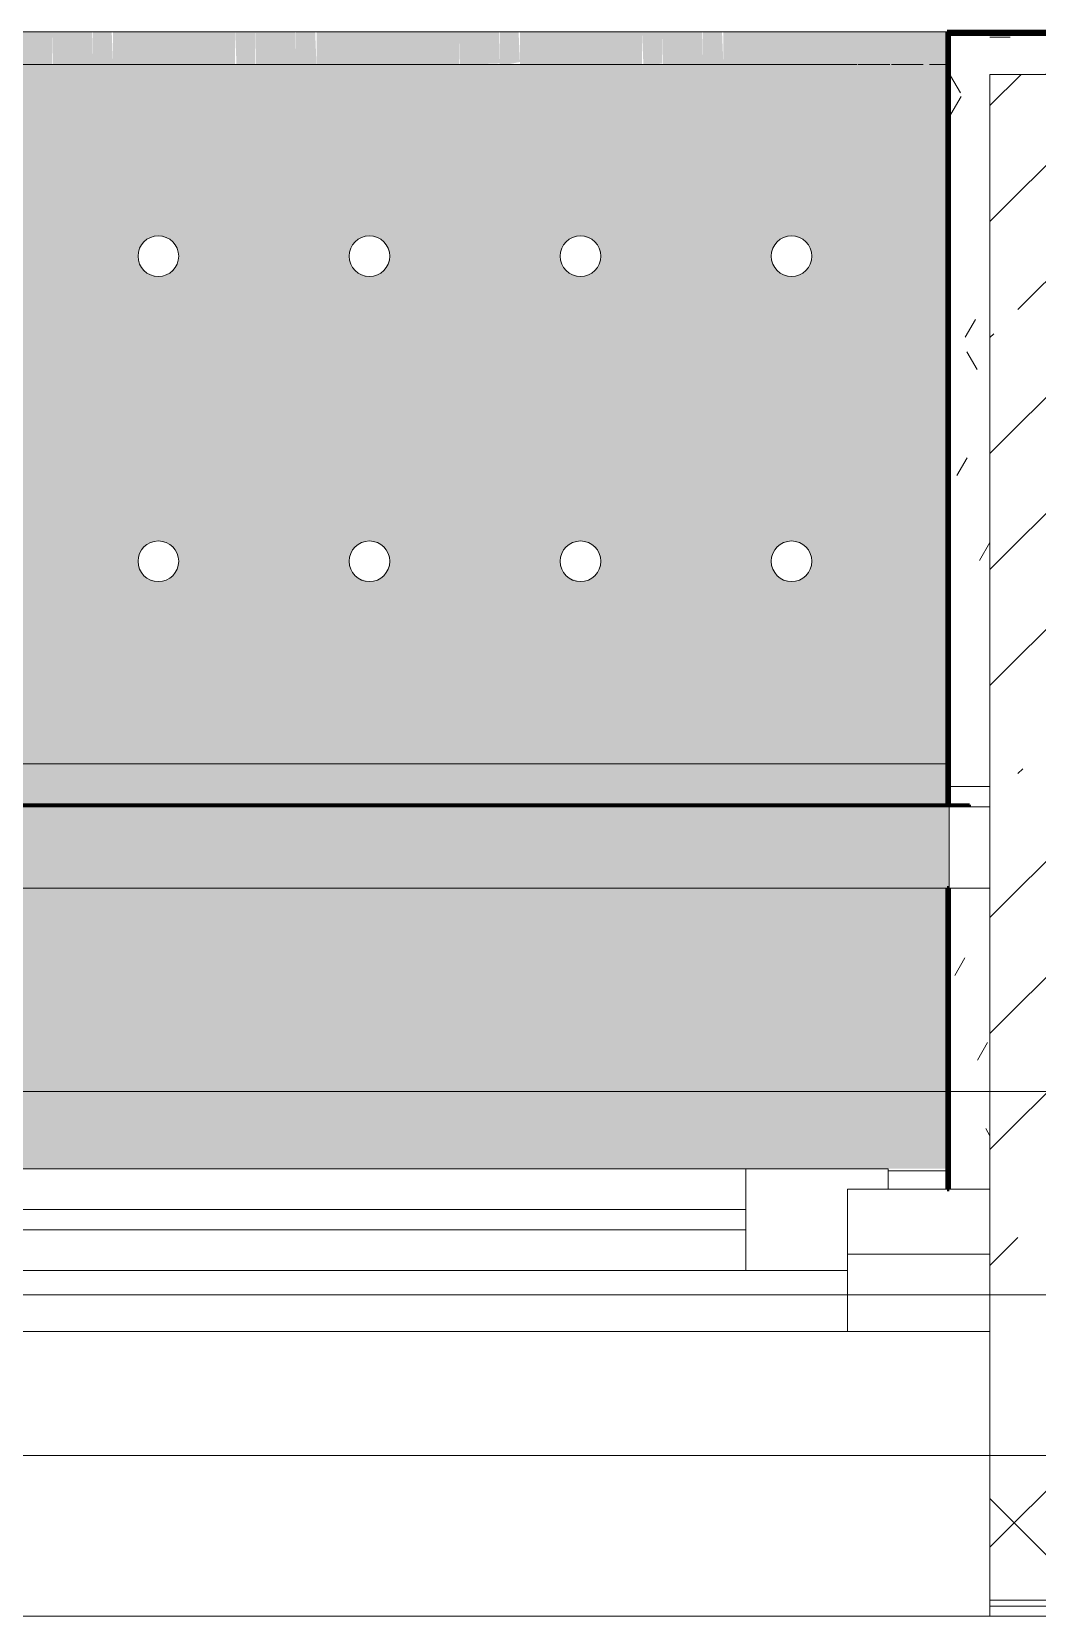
# Model space of a CAD drawing. Header units: millimetres. Extents: x -4060 to 187734, y -8553 to 29000.
# Drawn here: x 32539 to 33033, y -258 to 521 of the extents above; entities that cross this region are included whole.
import ezdxf

# ---------------------------------------------------------------- set-up
doc = ezdxf.new("R2010")
doc.units = ezdxf.units.MM
doc.linetypes.add('Осевая', pattern=[3175, 635, -476.25, 1587.5, -476.25])
for name, color, linetype, lineweight in [('A-GLAZ', 7, 'Continuous', 9), ('A-GLAZ-1', 7, 'Continuous', 13), ('A-WALL', 7, 'Continuous', 9), ('I-WALL', 7, 'Continuous', 9), ('S-COLS', 7, 'Continuous', 9), ('Оси-2', 7, 'Осевая', 9)]:
    doc.layers.add(name, color=color, linetype=linetype, lineweight=lineweight)
for name, color, linetype, lineweight, true_color in [('A-WALL-1', 7, 'Continuous', 9, 0xc0c0c0), ('I-WALL-17', 7, 'Continuous', 80, 0xffd2ff), ('I-WALL-4', 7, 'Continuous', 9, 0xc0c0c0), ('I-WALL-5', 7, 'Continuous', 9, 0xcbc7bf), ('I-WALL-7', 7, 'Continuous', 80, 0xff80c0), ('I-WALL-8', 7, 'Continuous', 53, 0xff80c0), ('I-WALL-9', 7, 'Continuous', 53, 0xeaa7bf), ('S-WALL-ANLY', 7, 'Continuous', 13, 0x008040), ('S-WALL-ANLY-1', 7, 'Continuous', 5, 0x008040), ('Знаки-2', 9, 'Continuous', 9, 0x808080), ('Знаки-3', 7, 'Continuous', 9, 0xd1cabb), ('Знаки-5', 7, 'Continuous', 9, 0xc1bbaf), ('Знаки-6', 7, 'Continuous', 9, 0xaba79f), ('Знаки-7', 7, 'Continuous', 9, 0xd5cdbe), ('Знаки-8', 7, 'Continuous', 9, 0xccc5b7), ('Знаки-9', 7, 'Continuous', 9, 0xd4ccbd)]:
    doc.layers.add(name, color=color, linetype=linetype, lineweight=lineweight, true_color=true_color)
doc.layers.add('Знаки-4', color=7, linetype='Continuous', lineweight=9, transparency=0.5)
pattern_1 = [(0, (0, 0), (121.92, 30.48), [10.058, -81.382, 10.058, -81.382, -487.68]), (0, (0, 0), (121.92, 30.48), [-182.88, 10.058, -172.822, 10.058, -81.382, -213.36]), (0, (0, 0), (121.92, 30.48), [-457.2, 10.058, -50.902, 10.058, -142.342]), (120, (45.72, 15.24), (-87.356454, 90.345817), [10.058, -81.382, 10.058, -81.382, -487.68]), (120, (45.72, 15.24), (-87.356454, 90.345817), [-182.88, 10.058, -172.822, 10.058, -81.382, -213.36]), (120, (45.72, 15.24), (-87.356454, 90.345817), [-457.2, 10.058, -50.902, 10.058, -142.342]), (240, (60.96, 76.2), (-34.563546, -120.825817), [10.058, -81.382, 10.058, -81.382, -487.68]), (240, (60.96, 76.2), (-34.563546, -120.825817), [-182.88, 10.058, -172.822, 10.058, -81.382, -213.36]), (240, (60.96, 76.2), (-34.563546, -120.825817), [-457.2, 10.058, -50.902, 10.058, -142.342])]

# ---------------------------------------------------------------- blocks, each defined once
blk = doc.blocks.new('BSC_Колонна _Прямоугольная - 600х600-V18-План отделки стен 1 этажа в осях 1-12')
at = {"layer": 'S-COLS'}
h = blk.add_hatch(dxfattribs=at)
h.set_pattern_fill('FP_32', color=256, style=0, pattern_type=2)
h.set_pattern_definition([(45, (-33310, -200), (-57.02463, 57.02463), []), (45, (-33252.975, -200), (-57.02463, 57.02463), [100.806, -20.161, 3.353, -16.808])])
h.paths.add_polyline_path([(284.48, -300), (300, -300), (300, 300), (-300, 300), (-300, -300)])
for p, q in [((300, 300), (-300, 300)), ((-300, 300), (-300, -300)), ((300, -300), (300, 300)), ((-300, -300), (300, -300))]:
    blk.add_line(p, q, dxfattribs=at)
blk = doc.blocks.new('120_Окно_СКБ_2Ст - 120_Окно_СКБ_2Ст 2800х2500_створка_-22445922-План отделки стен 1 этажа в осях 1-12')
at = {"layer": 'A-GLAZ'}
for p, q in [((1400, -57), (-1400, -57)), ((-1280, -107), (450, -107)), ((450, -117), (-1280, -117)), ((-1380, -127), (-1350, -127))]:
    blk.add_line(p, q, dxfattribs=at)
at = {"layer": 'A-GLAZ-1'}
for p, q in [((-1400, -127), (-1400, -57)), ((-1400, -57), (-1330, -57)), ((-1330, -57), (-1330, -127)), ((500, -87), (-1330, -87)), ((-1330, -87), (-1330, -127)), ((-1280, -137), (-1280, -87)), ((-1330, -127), (-1400, -127)), ((-1330, -127), (-1350, -127)), ((-1350, -127), (-1350, -137)), ((-1350, -137), (520, -137)), ((520, -137), (-1350, -137))]:
    blk.add_line(p, q, dxfattribs=at)
blk = doc.blocks.new('Зашивка радиатора_ с перфорацией М4 - Зашивка радиатора_ с перфорацией М4-30943701-План отделки стен 1 этажа в осях 1-12')
at = {"layer": 'Знаки-4'}
for points in [[(2300, 380), (2300, 379), (-430, 379), (-430, 180), (2330, 180), (2330, 380)], [(-309, -163.94), (-308.66, -179.94), (-289, -179.94), (-289.34, -163.94), (-308.66, -163.94)], [(-196.41, -163.94), (-209, -164.4), (-208.66, -179.94), (-189, -179.94), (-189.34, -163.94), (-194, -163.94)], [(-101.59, -163.94), (-109, -163.94), (-108.66, -179.94), (-89, -179.94), (-89.34, -163.94), (-100.4, -163.94)], [(-1.59, -163.94), (-9, -163.94), (-8.66, -179.94), (11, -179.94), (10.66, -163.94), (1, -163.94)]]:
    blk.add_hatch(color=256, dxfattribs=at).paths.add_polyline_path(points)
h = blk.add_hatch(color=256, dxfattribs=at)
h.paths.add_polyline_path([(62.49, 180), (-430, 180), (-430, -163.94), (2330, -163.94), (2330, 180), (154.35, 180)])
h.paths.add_polyline_path([(892.49, 90.35), (897.49, 89.02), (901.15, 85.35), (902.49, 80.35), (901.15, 75.35), (897.49, 71.69), (892.49, 70.35), (887.49, 71.69), (883.83, 75.35), (882.49, 80.35), (883.83, 85.35), (887.49, 89.02), (889.9, 90.01)])
h.paths.add_polyline_path([(2033.74, 90.35), (2038.74, 89.02), (2042.4, 85.35), (2043.74, 80.35), (2042.4, 75.35), (2038.74, 71.69), (2033.74, 70.35), (2028.74, 71.69), (2025.08, 75.35), (2023.74, 80.35), (2025.08, 85.35), (2028.74, 89.02), (2031.15, 90.01)])
h.paths.add_polyline_path([(996.24, 90.35), (1001.24, 89.02), (1004.9, 85.35), (1006.24, 80.35), (1004.9, 75.35), (1001.24, 71.69), (996.24, 70.35), (991.24, 71.69), (987.58, 75.35), (986.24, 80.35), (987.58, 85.35), (991.24, 89.02), (993.65, 90.01)])
h.paths.add_polyline_path([(2137.49, 90.35), (2142.49, 89.02), (2146.15, 85.35), (2147.49, 80.35), (2146.15, 75.35), (2142.49, 71.69), (2137.49, 70.35), (2132.49, 71.69), (2128.83, 75.35), (2127.49, 80.35), (2128.83, 85.35), (2132.49, 89.02), (2134.9, 90.01)])
h.paths.add_polyline_path([(1099.99, 90.35), (1104.99, 89.02), (1108.65, 85.35), (1109.99, 80.35), (1108.65, 75.35), (1104.99, 71.69), (1099.99, 70.35), (1094.99, 71.69), (1091.33, 75.35), (1089.99, 80.35), (1091.33, 85.35), (1094.99, 89.02), (1097.4, 90.01)])
h.paths.add_polyline_path([(684.99, 90.35), (689.99, 89.02), (693.65, 85.35), (694.99, 80.35), (693.65, 75.35), (689.99, 71.69), (684.99, 70.35), (679.99, 71.69), (676.33, 75.35), (674.99, 80.35), (676.33, 85.35), (679.99, 89.02), (682.4, 90.01)])
h.paths.add_polyline_path([(788.74, 90.35), (793.74, 89.02), (797.4, 85.35), (798.74, 80.35), (797.4, 75.35), (793.74, 71.69), (788.74, 70.35), (783.74, 71.69), (780.08, 75.35), (778.74, 80.35), (780.08, 85.35), (783.74, 89.02), (786.15, 90.01)])
h.paths.add_polyline_path([(581.24, 90.35), (586.24, 89.02), (589.9, 85.35), (591.24, 80.35), (589.9, 75.35), (586.24, 71.69), (581.24, 70.35), (576.24, 71.69), (572.58, 75.35), (571.24, 80.35), (572.58, 85.35), (576.24, 89.02), (578.65, 90.01)])
h.paths.add_polyline_path([(373.74, 90.35), (378.74, 89.02), (382.4, 85.35), (383.74, 80.35), (382.4, 75.35), (378.74, 71.69), (373.74, 70.35), (368.74, 71.69), (365.08, 75.35), (363.74, 80.35), (365.08, 85.35), (368.74, 89.02), (371.15, 90.01)])
h.paths.add_polyline_path([(1203.74, 90.35), (1208.74, 89.02), (1212.4, 85.35), (1213.74, 80.35), (1212.4, 75.35), (1208.74, 71.69), (1203.74, 70.35), (1198.74, 71.69), (1195.08, 75.35), (1193.74, 80.35), (1195.08, 85.35), (1198.74, 89.02), (1201.15, 90.01)])
h.paths.add_polyline_path([(1307.49, 90.35), (1312.49, 89.02), (1316.15, 85.35), (1317.49, 80.35), (1316.15, 75.35), (1312.49, 71.69), (1307.49, 70.35), (1302.49, 71.69), (1298.83, 75.35), (1297.49, 80.35), (1298.83, 85.35), (1302.49, 89.02), (1304.9, 90.01)])
h.paths.add_polyline_path([(477.49, 90.35), (482.49, 89.02), (486.15, 85.35), (487.49, 80.35), (486.15, 75.35), (482.49, 71.69), (477.49, 70.35), (472.49, 71.69), (468.83, 75.35), (467.49, 80.35), (468.83, 85.35), (472.49, 89.02), (474.9, 90.01)])
h.paths.add_polyline_path([(2241.24, 90.35), (2246.24, 89.02), (2249.9, 85.35), (2251.24, 80.35), (2249.9, 75.35), (2246.16, 71.66), (2241.24, 70.35), (2236.24, 71.69), (2232.58, 75.35), (2231.24, 80.35), (2232.58, 85.35), (2236.24, 89.02), (2238.65, 90.01)])
h.paths.add_polyline_path([(1411.24, 90.35), (1416.24, 89.02), (1419.9, 85.35), (1421.24, 80.35), (1419.9, 75.35), (1416.24, 71.69), (1411.24, 70.35), (1406.24, 71.69), (1402.58, 75.35), (1401.24, 80.35), (1402.58, 85.35), (1406.24, 89.02), (1408.65, 90.01)])
h.paths.add_polyline_path([(-248.76, 90.35), (-243.11, 88.51), (-240.1, 85.35), (-238.76, 80.35), (-240.1, 75.35), (-243.76, 71.69), (-248.76, 70.35), (-253.76, 71.69), (-257.42, 75.35), (-258.76, 80.35), (-257.42, 85.35), (-253.76, 89.02), (-251.35, 90.01)])
h.paths.add_polyline_path([(-352.51, 90.35), (-347.51, 89.02), (-343.85, 85.35), (-342.51, 80.35), (-343.85, 75.35), (-347.51, 71.69), (-352.51, 70.35), (-357.51, 71.69), (-361.17, 75.35), (-362.51, 80.35), (-361.17, 85.35), (-357.51, 89.02), (-355.1, 90.01)])
h.paths.add_polyline_path([(-41.26, 90.35), (-36.26, 89.02), (-32.6, 85.35), (-31.26, 80.35), (-32.6, 75.35), (-36.26, 71.69), (-41.26, 70.35), (-46.26, 71.69), (-49.92, 75.35), (-51.26, 80.35), (-49.92, 85.35), (-46.26, 89.02), (-43.85, 90.01)])
h.paths.add_polyline_path([(1929.99, 90.35), (1934.99, 89.02), (1938.65, 85.35), (1939.99, 80.35), (1938.65, 75.35), (1934.99, 71.69), (1929.99, 70.35), (1924.99, 71.69), (1921.33, 75.35), (1919.99, 80.35), (1921.33, 85.35), (1924.99, 89.02), (1927.4, 90.01)])
h.paths.add_polyline_path([(-145.01, 90.35), (-139.49, 88.62), (-136.35, 85.35), (-135.01, 80.35), (-136.35, 75.35), (-140.01, 71.69), (-145.01, 70.35), (-150.01, 71.69), (-153.67, 75.35), (-155.01, 80.35), (-153.67, 85.35), (-150.01, 89.02), (-147.6, 90.01)])
h.paths.add_polyline_path([(166.24, 90.35), (171.24, 89.02), (174.9, 85.35), (176.24, 80.35), (174.9, 75.35), (171.24, 71.69), (166.24, 70.35), (161.24, 71.69), (157.58, 75.35), (156.24, 80.35), (157.58, 85.35), (161.24, 89.02), (163.65, 90.01)])
h.paths.add_polyline_path([(1514.99, 90.35), (1519.99, 89.02), (1523.65, 85.35), (1524.99, 80.35), (1523.65, 75.35), (1519.99, 71.69), (1514.99, 70.35), (1509.99, 71.69), (1506.33, 75.35), (1504.99, 80.35), (1506.33, 85.35), (1509.99, 89.02), (1513.02, 90.1)])
h.paths.add_polyline_path([(1618.74, 90.35), (1623.74, 89.02), (1627.4, 85.35), (1628.74, 80.35), (1627.4, 75.35), (1623.74, 71.69), (1618.74, 70.35), (1613.74, 71.69), (1610.08, 75.35), (1608.74, 80.35), (1610.08, 85.35), (1613.74, 89.02), (1616.15, 90.01)])
h.paths.add_polyline_path([(269.99, 90.35), (274.99, 89.02), (278.65, 85.35), (279.99, 80.35), (278.65, 75.35), (274.99, 71.69), (269.99, 70.35), (264.99, 71.69), (261.33, 75.35), (259.99, 80.35), (261.33, 85.35), (264.99, 89.02), (267.4, 90.01)])
h.paths.add_polyline_path([(62.49, 90.35), (67.49, 89.02), (71.15, 85.35), (72.49, 80.35), (71.15, 75.35), (67.49, 71.69), (62.49, 70.35), (57.49, 71.69), (53.83, 75.35), (52.49, 80.35), (53.83, 85.35), (57.49, 89.02), (59.9, 90.01)])
h.paths.add_polyline_path([(1722.49, 90.35), (1727.49, 89.02), (1731.15, 85.35), (1732.49, 80.35), (1731.15, 75.35), (1727.49, 71.69), (1722.49, 70.35), (1717.49, 71.69), (1713.83, 75.35), (1712.49, 80.35), (1713.83, 85.35), (1717.49, 89.02), (1719.9, 90.01)])
h.paths.add_polyline_path([(1826.24, 90.35), (1831.24, 89.02), (1834.9, 85.35), (1836.24, 80.35), (1834.9, 75.35), (1831.24, 71.69), (1826.24, 70.35), (1821.24, 71.69), (1817.58, 75.35), (1816.24, 80.35), (1817.58, 85.35), (1821.24, 89.02), (1823.65, 90.01)])
h.paths.add_polyline_path([(1826.24, -59.65), (1831.24, -60.98), (1834.9, -64.65), (1836.24, -69.65), (1834.9, -74.65), (1831.24, -78.31), (1826.24, -79.65), (1821.24, -78.31), (1817.58, -74.65), (1816.24, -69.65), (1817.58, -64.65), (1821.24, -60.98), (1823.65, -59.99)])
h.paths.add_polyline_path([(1203.74, -59.65), (1208.74, -60.98), (1212.4, -64.65), (1213.74, -69.65), (1212.4, -74.65), (1208.74, -78.31), (1203.74, -79.65), (1198.74, -78.31), (1195.08, -74.65), (1193.74, -69.65), (1195.08, -64.65), (1198.74, -60.98), (1201.15, -59.99)])
h.paths.add_polyline_path([(2241.24, -59.65), (2246.24, -60.98), (2249.9, -64.65), (2251.24, -69.65), (2249.9, -74.65), (2246.24, -78.31), (2241.24, -79.65), (2236.24, -78.31), (2232.58, -74.65), (2231.24, -69.65), (2232.58, -64.65), (2236.24, -60.98), (2238.65, -59.99)])
h.paths.add_polyline_path([(-352.51, -59.65), (-347.51, -60.98), (-343.85, -64.65), (-342.51, -69.65), (-343.85, -74.65), (-347.51, -78.31), (-352.51, -79.65), (-357.51, -78.31), (-361.17, -74.65), (-362.51, -69.65), (-361.17, -64.65), (-357.51, -60.98), (-355.1, -59.99)])
h.paths.add_polyline_path([(892.49, -59.65), (897.49, -60.98), (901.15, -64.65), (902.49, -69.65), (901.15, -74.65), (897.49, -78.31), (892.1, -79.59), (887.18, -78.07), (883.83, -74.65), (882.49, -69.65), (883.83, -64.65), (887.49, -60.98), (889.9, -59.99)])
h.paths.add_polyline_path([(-248.76, -59.65), (-243.76, -60.98), (-240.1, -64.65), (-238.76, -69.65), (-240.1, -74.65), (-243.76, -78.31), (-248.76, -79.65), (-254.07, -78.07), (-257.42, -74.65), (-258.76, -69.65), (-257.42, -64.65), (-253.76, -60.98), (-251.35, -59.99)])
h.paths.add_polyline_path([(996.24, -59.65), (1001.24, -60.98), (1004.9, -64.65), (1006.24, -69.65), (1004.9, -74.65), (1001.24, -78.31), (996.24, -79.65), (991.24, -78.31), (987.58, -74.65), (986.24, -69.65), (987.58, -64.65), (991.24, -60.98), (993.65, -59.99)])
h.paths.add_polyline_path([(1099.99, -59.65), (1104.99, -60.98), (1108.65, -64.65), (1109.99, -69.65), (1108.65, -74.65), (1104.99, -78.31), (1099.99, -79.65), (1094.99, -78.31), (1091.33, -74.65), (1089.99, -69.65), (1091.33, -64.65), (1094.99, -60.98), (1097.4, -59.99)])
h.paths.add_polyline_path([(1618.74, -59.65), (1623.74, -60.98), (1627.4, -64.65), (1628.74, -69.65), (1627.4, -74.65), (1623.74, -78.31), (1618.74, -79.65), (1613.74, -78.31), (1610.08, -74.65), (1608.74, -69.65), (1610.08, -64.65), (1613.74, -60.98), (1616.15, -59.99)])
h.paths.add_polyline_path([(1411.24, -59.65), (1416.24, -60.98), (1419.9, -64.65), (1421.24, -69.65), (1419.9, -74.65), (1416.24, -78.31), (1411.24, -79.65), (1406.24, -78.31), (1402.58, -74.65), (1401.24, -69.65), (1402.58, -64.65), (1406.24, -60.98), (1408.65, -59.99)])
h.paths.add_polyline_path([(1514.99, -59.65), (1519.99, -60.98), (1523.65, -64.65), (1524.99, -69.65), (1523.65, -74.65), (1519.99, -78.31), (1514.99, -79.65), (1509.99, -78.31), (1506.33, -74.65), (1504.99, -69.65), (1506.33, -64.65), (1509.99, -60.98), (1513.02, -59.9)])
h.paths.add_polyline_path([(1722.49, -59.65), (1727.49, -60.98), (1731.15, -64.65), (1732.49, -69.65), (1731.15, -74.65), (1727.49, -78.31), (1722.49, -79.65), (1717.49, -78.31), (1713.83, -74.65), (1712.49, -69.65), (1713.83, -64.65), (1717.49, -60.98), (1719.9, -59.99)])
h.paths.add_polyline_path([(2137.49, -59.65), (2142.49, -60.98), (2146.15, -64.65), (2147.49, -69.65), (2146.15, -74.65), (2142.49, -78.31), (2137.49, -79.65), (2132.49, -78.31), (2128.83, -74.65), (2127.49, -69.65), (2128.83, -64.65), (2132.49, -60.98), (2134.9, -59.99)])
h.paths.add_polyline_path([(1307.49, -59.65), (1312.49, -60.98), (1316.15, -64.65), (1317.49, -69.65), (1316.15, -74.65), (1312.49, -78.31), (1307.49, -79.65), (1302.49, -78.31), (1298.83, -74.65), (1297.49, -69.65), (1298.83, -64.65), (1302.49, -60.98), (1304.9, -59.99)])
h.paths.add_polyline_path([(788.74, -59.65), (793.74, -60.98), (797.4, -64.65), (798.74, -69.65), (797.4, -74.65), (793.74, -78.31), (788.74, -79.65), (783.43, -78.07), (780.08, -74.65), (778.74, -69.65), (780.08, -64.65), (783.74, -60.98), (786.15, -59.99)])
h.paths.add_polyline_path([(2033.74, -59.65), (2038.74, -60.98), (2042.4, -64.65), (2043.74, -69.65), (2042.4, -74.65), (2038.74, -78.31), (2033.74, -79.65), (2028.74, -78.31), (2025.08, -74.65), (2023.74, -69.65), (2025.08, -64.65), (2028.74, -60.98), (2031.15, -59.99)])
h.paths.add_polyline_path([(-145.01, -59.65), (-140.01, -60.98), (-136.35, -64.65), (-135.01, -69.65), (-136.35, -74.65), (-140.01, -78.31), (-145.01, -79.65), (-150.01, -78.31), (-153.67, -74.65), (-155.01, -69.65), (-153.67, -64.65), (-150.01, -60.98), (-147.6, -59.99)])
h.paths.add_polyline_path([(477.49, -59.65), (482.49, -60.98), (486.15, -64.65), (487.49, -69.65), (486.15, -74.65), (482.49, -78.31), (477.49, -79.65), (472.18, -78.07), (468.83, -74.65), (467.49, -69.65), (468.83, -64.65), (472.49, -60.98), (474.9, -59.99)])
h.paths.add_polyline_path([(-41.26, -59.65), (-36.26, -60.98), (-32.6, -64.65), (-31.26, -69.65), (-32.6, -74.65), (-36.26, -78.31), (-41.26, -79.65), (-46.57, -78.07), (-49.92, -74.65), (-51.26, -69.65), (-49.92, -64.65), (-46.26, -60.98), (-43.85, -59.99)])
h.paths.add_polyline_path([(166.24, -59.65), (171.24, -60.98), (174.9, -64.65), (176.24, -69.65), (174.9, -74.65), (171.24, -78.31), (166.24, -79.65), (160.93, -78.07), (157.58, -74.65), (156.24, -69.65), (157.58, -64.65), (161.24, -60.98), (163.65, -59.99)])
h.paths.add_polyline_path([(581.24, -59.65), (586.24, -60.98), (589.9, -64.65), (591.24, -69.65), (589.9, -74.65), (586.24, -78.31), (581.24, -79.65), (575.93, -78.07), (572.58, -74.65), (571.24, -69.65), (572.58, -64.65), (576.24, -60.98), (578.94, -59.95)])
h.paths.add_polyline_path([(269.99, -59.65), (274.99, -60.98), (278.65, -64.65), (279.99, -69.65), (278.65, -74.65), (274.99, -78.31), (269.6, -79.59), (264.68, -78.07), (261.33, -74.65), (259.99, -69.65), (261.33, -64.65), (264.99, -60.98), (267.4, -59.99)])
h.paths.add_polyline_path([(373.74, -59.65), (378.74, -60.98), (382.4, -64.65), (383.74, -69.65), (382.4, -74.65), (378.74, -78.31), (373.35, -79.59), (368.43, -78.07), (365.08, -74.65), (363.74, -69.65), (365.08, -64.65), (368.74, -60.98), (371.15, -59.99)])
h.paths.add_polyline_path([(62.49, -59.65), (67.49, -60.98), (71.15, -64.65), (72.49, -69.65), (71.15, -74.65), (67.49, -78.31), (62.49, -79.65), (57.18, -78.07), (53.83, -74.65), (52.49, -69.65), (53.83, -64.65), (57.49, -60.98), (59.9, -59.99)])
h.paths.add_polyline_path([(684.99, -59.65), (689.99, -60.98), (693.65, -64.65), (694.99, -69.65), (693.65, -74.65), (689.99, -78.31), (684.6, -79.59), (679.68, -78.07), (676.33, -74.65), (674.99, -69.65), (676.33, -64.65), (679.99, -60.98), (682.4, -59.99)])
h.paths.add_polyline_path([(1929.99, -59.65), (1934.99, -60.98), (1938.65, -64.65), (1939.99, -69.65), (1938.65, -74.65), (1934.99, -78.31), (1929.99, -79.65), (1924.99, -78.31), (1921.33, -74.65), (1919.99, -69.65), (1921.33, -64.65), (1924.99, -60.98), (1927.4, -59.99)])
h = blk.add_hatch(color=256, dxfattribs=at)
h.paths.add_polyline_path([(1081, -163.94), (1021, -163.94), (1021, -179.94), (1081, -179.94)])
h.paths.add_polyline_path([(2318.03, -163.94), (2221, -164.54), (2221, -179.94), (2330, -179), (2330, -163.94), (2318.45, -163.94)])
h.paths.add_polyline_path([(1681, -163.94), (1621, -163.94), (1621, -179.94), (1681, -179.94)])
h.paths.add_polyline_path([(-367.98, -163.94), (-430, -163.94), (-429.06, -179.94), (-319, -179.94), (-319, -163.94), (-362.17, -163.94)])
h.paths.add_polyline_path([(1481, -163.94), (1421, -163.94), (1421, -179.94), (1481, -179.94)])
h.paths.add_polyline_path([(1581, -163.94), (1521, -163.94), (1521, -179.94), (1581, -179.94)])
h.paths.add_polyline_path([(1381, -163.94), (1321, -163.94), (1321, -179.94), (1381, -179.94)])
h.paths.add_polyline_path([(1767.77, -163.94), (1721, -163.94), (1721, -179.94), (1781, -179.94), (1781, -163.94)])
h.paths.add_polyline_path([(1281, -163.94), (1221, -163.94), (1221, -179.94), (1281, -179.94)])
h.paths.add_polyline_path([(1852.68, -163.94), (1821, -163.94), (1821, -179.94), (1881, -179.94), (1881, -163.94)])
h.paths.add_polyline_path([(-279, -163.94), (-279, -179.94), (-219, -179.94), (-219.01, -163.94), (-270.23, -163.94)])
h.paths.add_polyline_path([(1181, -163.94), (1121, -163.94), (1121, -179.94), (1181, -179.94)])
h.paths.add_polyline_path([(1929.99, -163.94), (1921, -163.94), (1921, -179.94), (1981, -179.94), (1981, -163.94), (1937.6, -163.94)])
h.paths.add_polyline_path([(-179, -163.94), (-179, -179.94), (-119, -179.94), (-119, -163.94), (-147.6, -163.94)])
h.paths.add_polyline_path([(-79, -163.94), (-79, -179.94), (-19, -179.94), (-19, -163.94), (-41.26, -163.94)])
h.paths.add_polyline_path([(21, -163.94), (21, -179.94), (81, -179.94), (81, -163.94), (62.49, -163.94)])
h.paths.add_polyline_path([(121, -163.94), (121, -179.94), (181, -179.94), (181, -163.94), (154.35, -163.94)])
h.paths.add_polyline_path([(221, -163.94), (221, -179.94), (281, -179.94), (281, -163.94), (239.27, -163.94)])
h.paths.add_polyline_path([(321, -163.94), (321, -179.94), (381, -179.94), (381, -163.94), (324.19, -163.94)])
h.paths.add_polyline_path([(421, -163.94), (421, -179.94), (481, -179.94), (481, -163.94), (477.49, -163.94)])
h.paths.add_polyline_path([(2181, -163.94), (2121, -164.2), (2121, -179.94), (2181, -179.94), (2181, -165.3)])
h.paths.add_polyline_path([(521, -163.94), (521, -179.94), (581, -179.94), (581, -163.94), (578.94, -163.94)])
h.paths.add_polyline_path([(2021, -163.94), (2021, -179.94), (2081, -179.94), (2081, -163.94), (2022.52, -163.94)])
h.paths.add_polyline_path([(621, -163.94), (621, -179.94), (681, -179.94), (681, -163.94), (663.85, -163.94)])
h.paths.add_polyline_path([(721, -163.94), (721, -179.94), (781, -179.94), (781, -163.94), (748.77, -163.94)])
h.paths.add_polyline_path([(921, -163.94), (921, -179.94), (981, -179.94), (981, -163.94)])
h.paths.add_polyline_path([(821, -163.94), (821, -179.94), (881, -179.94), (881, -163.94), (833.69, -163.94)])
h = blk.add_hatch(color=256, dxfattribs=at)
h.paths.add_polyline_path([(-319, -163.94), (-318.32, -179.94), (-309, -179.94), (-309, -163.94), (-318.33, -163.94)])
h.paths.add_polyline_path([(-285.22, -163.94), (-289, -164.35), (-289, -179.94), (-279, -179.94), (-279.68, -163.94), (-284.86, -163.94)])
h = blk.add_hatch(color=256, dxfattribs=at)
h.paths.add_polyline_path([(-213.14, -163.94), (-219, -165.1), (-218.32, -179.94), (-209, -179.94), (-209, -163.94)])
h.paths.add_polyline_path([(-179.68, -163.94), (-189, -163.94), (-189, -179.94), (-179, -179.94), (-179, -163.94)])
h = blk.add_hatch(color=256, dxfattribs=at)
h.paths.add_polyline_path([(-84.86, -163.94), (-89, -163.94), (-89, -179.94), (-79, -179.94), (-79.68, -163.94), (-81.68, -163.94)])
h.paths.add_polyline_path([(-113.14, -163.94), (-119, -163.94), (-118.32, -179.94), (-109, -179.94), (-109, -163.94)])
h = blk.add_hatch(color=256, dxfattribs=at)
h.paths.add_polyline_path([(-9, -163.94), (-19, -163.94), (-18.32, -179.94), (-9, -179.94)])
h.paths.add_polyline_path([(20.32, -163.94), (11, -163.94), (11, -179.94), (21, -179.94), (21, -163.94)])
at = {"layer": 'Знаки-2'}
for p, q in [((-400, 380), (-430, 380)), ((-430, 241), (-430, 191)), ((-430, 180), (2330, 180)), ((2330, 180), (-430, 180)), ((-430, -179.94), (2330.24, -179.94))]:
    blk.add_line(p, q, dxfattribs=at)
for centre, start, end in [((-352.51, 80.35), 0, 180), ((-248.76, 80.35), 0, 180), ((-145.01, 80.35), 0, 180), ((-41.26, 80.35), 0, 180), ((-352.51, 80.35), 180, 0), ((-248.76, 80.35), 180, 0), ((-145.01, 80.35), 180, 0), ((-41.26, 80.35), 180, 0), ((-352.51, -69.65), 0, 180), ((-248.76, -69.65), 0, 180), ((-145.01, -69.65), 0, 180), ((-41.26, -69.65), 0, 180), ((-352.51, -69.65), 180, 0), ((-248.76, -69.65), 180, 0), ((-145.01, -69.65), 180, 0), ((-41.26, -69.65), 180, 0)]:
    blk.add_arc(centre, 10, start, end, dxfattribs=at)
at = {"layer": 'Знаки-3'}
for p, q in [((-309, -163.94), (-318.32, -163.94)), ((-307.72, -163.94), (-304.18, -163.94)), ((-304.18, -163.94), (-307.72, -163.94)), ((-304, -163.94), (-301.8, -163.94)), ((-301.8, -163.94), (-304, -163.94)), ((-301.61, -163.94), (-294, -163.94)), ((-294, -163.94), (-301.61, -163.94)), ((-293.82, -163.94), (-290.28, -163.94)), ((-290.28, -163.94), (-293.82, -163.94)), ((-285.22, -163.94), (-289, -163.94)), ((-279.68, -163.94), (-284.86, -163.94)), ((-209, -163.94), (-218.32, -163.94)), ((-209, -163.94), (-204.19, -163.94)), ((-204.19, -163.94), (-209, -163.94)), ((-204, -163.94), (-202.49, -163.94)), ((-202.49, -163.94), (-204, -163.94)), ((-201.59, -163.94), (-194, -163.94)), ((-194, -163.94), (-201.59, -163.94)), ((-193.81, -163.94), (-189, -163.94)), ((-189, -163.94), (-193.81, -163.94)), ((-185.31, -163.94), (-189, -163.94)), ((-179.68, -163.94), (-184.86, -163.94)), ((-109, -163.94), (-118.32, -163.94)), ((-109, -163.94), (-108.66, -163.94)), ((-104.19, -163.94), (-109, -163.94)), ((-108.66, -163.94), (-104.19, -163.94)), ((-104, -163.94), (-94, -163.94)), ((-94, -163.94), (-104, -163.94)), ((-93.81, -163.94), (-91.93, -163.94)), ((-89.34, -163.94), (-93.81, -163.94)), ((-91.93, -163.94), (-89, -163.94)), ((-89, -163.94), (-89.34, -163.94)), ((-79.68, -163.94), (-89, -163.94)), ((-16.32, -163.94), (-18.32, -163.94)), ((-9, -163.94), (-15.48, -163.94)), ((-7.72, -163.94), (-4.18, -163.94)), ((-4.18, -163.94), (-7.72, -163.94)), ((-4, -163.94), (6, -163.94)), ((6, -163.94), (-4, -163.94)), ((6.18, -163.94), (9.72, -163.94)), ((9.72, -163.94), (6.18, -163.94)), ((20.32, -163.94), (11, -163.94)), ((-318.32, -179.94), (-309, -179.94)), ((-307.72, -179.94), (-304.18, -179.94)), ((-304.18, -179.94), (-307.72, -179.94)), ((-304, -179.94), (-294, -179.94)), ((-294, -179.94), (-304, -179.94)), ((-293.82, -179.94), (-290.28, -179.94)), ((-290.28, -179.94), (-293.82, -179.94)), ((-289, -179.94), (-279.68, -179.94)), ((-218.32, -179.94), (-209, -179.94)), ((-209, -179.94), (-204.19, -179.94)), ((-204.19, -179.94), (-209, -179.94)), ((-204, -179.94), (-194, -179.94)), ((-194, -179.94), (-204, -179.94)), ((-193.81, -179.94), (-189, -179.94)), ((-189, -179.94), (-193.81, -179.94)), ((-189, -179.94), (-185.31, -179.94)), ((-184.86, -179.94), (-179.68, -179.94)), ((-118.32, -179.94), (-109, -179.94)), ((-109, -179.94), (-104.19, -179.94)), ((-104.19, -179.94), (-109, -179.94)), ((-104, -179.94), (-94, -179.94)), ((-94, -179.94), (-104, -179.94)), ((-93.81, -179.94), (-89, -179.94)), ((-89, -179.94), (-93.81, -179.94)), ((-89, -179.94), (-79.68, -179.94)), ((-18.32, -179.94), (-16.32, -179.94)), ((-15.48, -179.94), (-9, -179.94)), ((-7.72, -179.94), (-4.18, -179.94)), ((-4.18, -179.94), (-7.72, -179.94)), ((-4, -179.94), (6, -179.94)), ((6, -179.94), (-4, -179.94)), ((6.18, -179.94), (9.72, -179.94)), ((9.72, -179.94), (6.18, -179.94)), ((11, -179.94), (20.32, -179.94))]:
    blk.add_line(p, q, dxfattribs=at)
at = {"layer": 'Знаки-5'}
for p, q in [((-430, 241), (-430, 380)), ((-430, 180), (-430, 191)), ((2330, 180), (-430, 180)), ((-430, -179), (-430, 180)), ((-430, 180), (2330, 180)), ((-420.39, -163.94), (-430, -163.94)), ((-430, -163.94), (-430, -179)), ((-401.59, -163.94), (-417.27, -163.94)), ((-385.1, -163.94), (-400.77, -163.94)), ((-319, -163.94), (-384.53, -163.94)), ((-319, -163.94), (-285.19, -163.94)), ((-285.19, -163.94), (-319, -163.94)), ((-284.86, -163.94), (-279, -163.94)), ((-279, -163.94), (-284.86, -163.94)), ((-219.01, -163.94), (-279, -163.94)), ((-219, -163.94), (-209, -163.94)), ((-209, -163.94), (-219, -163.94)), ((-209, -163.94), (-202.49, -163.94)), ((-202.49, -163.94), (-209, -163.94)), ((-201.59, -163.94), (-189, -163.94)), ((-189, -163.94), (-201.59, -163.94)), ((-189, -163.94), (-179, -163.94)), ((-179, -163.94), (-189, -163.94)), ((-119, -163.94), (-179, -163.94)), ((-119, -163.94), (-79, -163.94)), ((-116.32, -163.94), (-119, -163.94)), ((-84.86, -163.94), (-116.32, -163.94)), ((-79, -163.94), (-84.86, -163.94)), ((-19, -163.94), (-79, -163.94)), ((-19, -163.94), (-4.18, -163.94)), ((-9, -163.94), (-19, -163.94)), ((15.14, -163.94), (-9, -163.94)), ((-4.18, -163.94), (18.32, -163.94)), ((21, -163.94), (15.14, -163.94)), ((18.32, -163.94), (21, -163.94)), ((81, -163.94), (21, -163.94)), ((-430, -179.94), (-319, -179.94)), ((-319, -179.94), (-279, -179.94)), ((-279, -179.94), (-319, -179.94)), ((-279, -179.94), (-219, -179.94)), ((-219, -179.94), (-209, -179.94)), ((-209, -179.94), (-219, -179.94)), ((-209, -179.94), (-189, -179.94)), ((-189, -179.94), (-209, -179.94)), ((-189, -179.94), (-179, -179.94)), ((-179, -179.94), (-189, -179.94)), ((-179, -179.94), (-119, -179.94)), ((-119, -179.94), (-99, -179.94)), ((-79, -179.94), (-119, -179.94)), ((-99, -179.94), (-79, -179.94)), ((-79, -179.94), (-19, -179.94)), ((-19, -179.94), (21, -179.94)), ((21, -179.94), (-19, -179.94)), ((21, -179.94), (81, -179.94))]:
    blk.add_line(p, q, dxfattribs=at)
at = {"layer": 'Знаки-6'}
for p, q in [((-430, 380), (-400, 380)), ((-430, 191), (-430, 241)), ((-430, -163.94), (-420.39, -163.94)), ((-417.27, -163.94), (-401.59, -163.94)), ((-400.77, -163.94), (-385.1, -163.94)), ((-384.53, -163.94), (2282.94, -163.94)), ((2330.24, -179.94), (-430, -179.94)), ((2330, -179.94), (-430, -179.94))]:
    blk.add_line(p, q, dxfattribs=at)
for centre, start, end in [((-352.51, 80.35), 0, 180), ((-248.76, 80.35), 0, 180), ((-145.01, 80.35), 0, 180), ((-41.26, 80.35), 0, 180), ((-352.51, 80.35), 180, 360), ((-248.76, 80.35), 180, 0), ((-145.01, 80.35), 180, 360), ((-41.26, 80.35), 180, 360), ((-352.51, -69.65), 0, 180), ((-248.76, -69.65), 0, 180), ((-145.01, -69.65), 0, 180), ((-41.26, -69.65), 0, 180), ((-352.51, -69.65), 180, 360), ((-248.76, -69.65), 180, 360), ((-145.01, -69.65), 180, 360), ((-41.26, -69.65), 180, 360)]:
    blk.add_arc(centre, 10, start, end, dxfattribs=at)
at = {"layer": 'Знаки-7'}
for p, q in [((-304.18, -163.94), (-307.66, -163.94)), ((-301.77, -163.94), (-304, -163.94)), ((-294, -163.94), (-301.59, -163.94)), ((-290.34, -163.94), (-293.82, -163.94)), ((-204.18, -163.94), (-207.66, -163.94)), ((-202.46, -163.94), (-204, -163.94)), ((-194, -163.94), (-201.59, -163.94)), ((-190.34, -163.94), (-193.82, -163.94)), ((-104.18, -163.94), (-107.66, -163.94)), ((-94, -163.94), (-104, -163.94)), ((-90.34, -163.94), (-93.82, -163.94)), ((-4.18, -163.94), (-7.66, -163.94)), ((6, -163.94), (-4, -163.94)), ((9.66, -163.94), (6.18, -163.94)), ((-307.66, -179.94), (-304.18, -179.94)), ((-304, -179.94), (-294, -179.94)), ((-293.82, -179.94), (-290.34, -179.94)), ((-207.66, -179.94), (-204.18, -179.94)), ((-204, -179.94), (-194, -179.94)), ((-193.82, -179.94), (-190.34, -179.94)), ((-107.66, -179.94), (-104.18, -179.94)), ((-104, -179.94), (-94, -179.94)), ((-93.82, -179.94), (-90.34, -179.94)), ((-7.66, -179.94), (-4.18, -179.94)), ((-4, -179.94), (6, -179.94)), ((6.18, -179.94), (9.66, -179.94))]:
    blk.add_line(p, q, dxfattribs=at)
at = {"layer": 'Знаки-8'}
for p, q in [((-430, -163.94), (-430, -179)), ((-319, -163.94), (-309, -163.94)), ((-309, -163.94), (-319, -163.94)), ((-309, -163.94), (-304.19, -163.94)), ((-304.19, -163.94), (-309, -163.94)), ((-304, -163.94), (-301.78, -163.94)), ((-301.78, -163.94), (-304, -163.94)), ((-301.59, -163.94), (-294, -163.94)), ((-294, -163.94), (-301.59, -163.94)), ((-293.81, -163.94), (-289, -163.94)), ((-289, -163.94), (-293.81, -163.94)), ((-289, -163.94), (-285.19, -163.94)), ((-285.19, -163.94), (-289, -163.94)), ((-284.86, -163.94), (-279, -163.94)), ((-279, -163.94), (-284.86, -163.94)), ((-219, -163.94), (-209, -163.94)), ((-209, -163.94), (-219, -163.94)), ((-207.72, -163.94), (-204.18, -163.94)), ((-204.18, -163.94), (-207.72, -163.94)), ((-204, -163.94), (-202.48, -163.94)), ((-202.48, -163.94), (-204, -163.94)), ((-201.61, -163.94), (-194, -163.94)), ((-194, -163.94), (-201.61, -163.94)), ((-193.82, -163.94), (-190.28, -163.94)), ((-190.28, -163.94), (-193.82, -163.94)), ((-189, -163.94), (-179, -163.94)), ((-179, -163.94), (-189, -163.94)), ((-119, -163.94), (-109, -163.94)), ((-109, -163.94), (-119, -163.94)), ((-109, -163.94), (-104.19, -163.94)), ((-104.19, -163.94), (-109, -163.94)), ((-104, -163.94), (-94, -163.94)), ((-94, -163.94), (-104, -163.94)), ((-93.81, -163.94), (-89, -163.94)), ((-89, -163.94), (-93.81, -163.94)), ((-89, -163.94), (-79, -163.94)), ((-79, -163.94), (-89, -163.94)), ((-19, -163.94), (-9, -163.94)), ((-9, -163.94), (-19, -163.94)), ((-9, -163.94), (-4.19, -163.94)), ((-4.19, -163.94), (-9, -163.94)), ((-4, -163.94), (6, -163.94)), ((6, -163.94), (-4, -163.94)), ((6.19, -163.94), (11, -163.94)), ((11, -163.94), (6.19, -163.94)), ((11, -163.94), (21, -163.94)), ((21, -163.94), (11, -163.94)), ((-319, -179.94), (-309, -179.94)), ((-309, -179.94), (-319, -179.94)), ((-309, -179.94), (-304.19, -179.94)), ((-306.07, -179.94), (-309, -179.94)), ((-304.19, -179.94), (-306.07, -179.94)), ((-304, -179.94), (-294, -179.94)), ((-296.41, -179.94), (-304, -179.94)), ((-294, -179.94), (-296.41, -179.94)), ((-293.81, -179.94), (-289, -179.94)), ((-289.34, -179.94), (-293.81, -179.94)), ((-289, -179.94), (-289.34, -179.94)), ((-289, -179.94), (-279, -179.94)), ((-279, -179.94), (-289, -179.94)), ((-219, -179.94), (-209, -179.94)), ((-218.32, -179.94), (-219, -179.94)), ((-209, -179.94), (-218.32, -179.94)), ((-207.72, -179.94), (-204.18, -179.94)), ((-204.18, -179.94), (-207.72, -179.94)), ((-204, -179.94), (-194, -179.94)), ((-194, -179.94), (-204, -179.94)), ((-193.82, -179.94), (-190.28, -179.94)), ((-190.28, -179.94), (-193.82, -179.94)), ((-189, -179.94), (-184.86, -179.94)), ((-181.68, -179.94), (-189, -179.94)), ((-184.86, -179.94), (-179, -179.94)), ((-179, -179.94), (-181.68, -179.94)), ((-119, -179.94), (-109, -179.94)), ((-113.14, -179.94), (-119, -179.94)), ((-109, -179.94), (-113.14, -179.94)), ((-109, -179.94), (-108.66, -179.94)), ((-104.19, -179.94), (-109, -179.94)), ((-108.66, -179.94), (-104.19, -179.94)), ((-104, -179.94), (-101.59, -179.94)), ((-94, -179.94), (-104, -179.94)), ((-101.59, -179.94), (-96.41, -179.94)), ((-96.41, -179.94), (-94, -179.94)), ((-93.81, -179.94), (-91.93, -179.94)), ((-89, -179.94), (-93.81, -179.94)), ((-91.93, -179.94), (-89, -179.94)), ((-89, -179.94), (-79, -179.94)), ((-79.68, -179.94), (-89, -179.94)), ((-79, -179.94), (-79.68, -179.94)), ((-19, -179.94), (-18.32, -179.94)), ((-9, -179.94), (-19, -179.94)), ((-18.32, -179.94), (-9, -179.94)), ((-9, -179.94), (-4.19, -179.94)), ((-6.07, -179.94), (-9, -179.94)), ((-4.19, -179.94), (-6.07, -179.94)), ((-4, -179.94), (6, -179.94)), ((6, -179.94), (-4, -179.94)), ((6.19, -179.94), (11, -179.94)), ((11, -179.94), (6.19, -179.94)), ((11, -179.94), (15.14, -179.94)), ((20.32, -179.94), (11, -179.94)), ((15.14, -179.94), (21, -179.94)), ((21, -179.94), (20.32, -179.94))]:
    blk.add_line(p, q, dxfattribs=at)
at = {"layer": 'Знаки-9'}
for p, q in [((-309, -163.94), (-304.19, -163.94)), ((-308.66, -163.94), (-309, -163.94)), ((-306.07, -163.94), (-308.66, -163.94)), ((-304.19, -163.94), (-306.07, -163.94)), ((-304, -163.94), (-301.78, -163.94)), ((-301.78, -163.94), (-304, -163.94)), ((-301.59, -163.94), (-294, -163.94)), ((-299, -163.94), (-301.59, -163.94)), ((-294, -163.94), (-299, -163.94)), ((-293.81, -163.94), (-291.93, -163.94)), ((-289, -163.94), (-293.81, -163.94)), ((-291.93, -163.94), (-289, -163.94)), ((-207.72, -163.94), (-204.18, -163.94)), ((-204.18, -163.94), (-207.72, -163.94)), ((-204, -163.94), (-202.48, -163.94)), ((-202.48, -163.94), (-204, -163.94)), ((-201.61, -163.94), (-199, -163.94)), ((-194, -163.94), (-201.61, -163.94)), ((-199, -163.94), (-194, -163.94)), ((-193.82, -163.94), (-190.28, -163.94)), ((-190.28, -163.94), (-193.82, -163.94)), ((-107.72, -163.94), (-104.18, -163.94)), ((-104.18, -163.94), (-107.72, -163.94)), ((-104, -163.94), (-94, -163.94)), ((-94, -163.94), (-104, -163.94)), ((-93.82, -163.94), (-90.28, -163.94)), ((-90.28, -163.94), (-93.82, -163.94)), ((-9, -163.94), (-8.66, -163.94)), ((-4.19, -163.94), (-9, -163.94)), ((-8.66, -163.94), (-4.19, -163.94)), ((-4, -163.94), (-1.59, -163.94)), ((-1.59, -163.94), (-4, -163.94)), ((-1.59, -163.94), (6, -163.94)), ((6, -163.94), (-1.59, -163.94)), ((6.19, -163.94), (8.07, -163.94)), ((8.07, -163.94), (6.19, -163.94)), ((8.07, -163.94), (10.66, -163.94)), ((10.66, -163.94), (8.07, -163.94)), ((10.66, -163.94), (11, -163.94)), ((11, -163.94), (10.66, -163.94)), ((-309, -179.94), (-308.66, -179.94)), ((-304.19, -179.94), (-309, -179.94)), ((-308.66, -179.94), (-307.66, -179.94)), ((-307.66, -179.94), (-304.19, -179.94)), ((-304, -179.94), (-301.59, -179.94)), ((-294, -179.94), (-304, -179.94)), ((-301.59, -179.94), (-294, -179.94)), ((-293.81, -179.94), (-289, -179.94)), ((-289, -179.94), (-293.81, -179.94)), ((-207.72, -179.94), (-204.18, -179.94)), ((-204.18, -179.94), (-207.72, -179.94)), ((-204, -179.94), (-194, -179.94)), ((-194, -179.94), (-204, -179.94)), ((-193.82, -179.94), (-190.28, -179.94)), ((-190.28, -179.94), (-193.82, -179.94)), ((-107.72, -179.94), (-104.18, -179.94)), ((-104.18, -179.94), (-107.72, -179.94)), ((-104, -179.94), (-94, -179.94)), ((-94, -179.94), (-104, -179.94)), ((-93.82, -179.94), (-90.28, -179.94)), ((-90.28, -179.94), (-93.82, -179.94)), ((-9, -179.94), (-4.19, -179.94)), ((-7.66, -179.94), (-9, -179.94)), ((-6.07, -179.94), (-7.66, -179.94)), ((-4.19, -179.94), (-6.07, -179.94)), ((-4, -179.94), (3.59, -179.94)), ((-1.59, -179.94), (-4, -179.94)), ((1, -179.94), (-1.59, -179.94)), ((6, -179.94), (1, -179.94)), ((3.59, -179.94), (6, -179.94)), ((6.19, -179.94), (11, -179.94)), ((8.07, -179.94), (6.19, -179.94)), ((10.66, -179.94), (8.07, -179.94)), ((11, -179.94), (10.66, -179.94))]:
    blk.add_line(p, q, dxfattribs=at)

msp = doc.modelspace()

# ---------------------------------------------------------------- hatches: boundary and pattern name
at = {"layer": 'A-WALL'}
h = msp.add_hatch(dxfattribs=at)
h.set_pattern_fill('FP_8', color=256, style=0, pattern_type=2)
h.set_pattern_definition([(45, (0, 0), (-70.71068, 70.71068), []), (135, (0, 0), (-70.71068, -70.71068), [])])
h.paths.add_polyline_path([(36311.81, -250), (37090, -250), (37090, -100), (35970, -100), (35970, -250)])
h.paths.add_polyline_path([(29209.74, -250), (30210, -250), (30210, -100), (29209.74, -100), (29209.74, -207.1)])
h.paths.add_polyline_path([(38760, -250), (38760, -100), (37990, -100), (37990, -250)])
h.paths.add_polyline_path([(3510, -250), (3730, -250), (3730, -100), (-260, -100), (-260, -250), (986.52, -250)])
h.paths.add_polyline_path([(12760, -250), (12760, -100), (12010, -100), (12010, -250)])
h.paths.add_polyline_path([(14860, -250), (15610, -250), (15610, -100), (14860, -100), (14860, -242.78)])
h.paths.add_polyline_path([(16510, -250), (17260, -250), (17260, -100), (16510, -100), (16510, -238.67)])
h.paths.add_polyline_path([(19360, -250), (20710, -250), (20710, -100), (19360, -100), (19360, -231.59)])
h.paths.add_polyline_path([(33594.48, -250), (33870, -250), (33870, -100), (33010, -100), (33010, -250)])
h.paths.add_polyline_path([(21610, -250), (22635, -250), (22635, -100), (21610, -100), (21610, -225.99)])
h.paths.add_polyline_path([(25435, -250), (26410, -250), (26410, -100), (25435, -100), (25435, -216.48)])
h.paths.add_polyline_path([(27310, -250), (28309.74, -250), (28309.74, -100), (27310, -100), (27310, -211.82)])
h.paths.add_polyline_path([(6830, -250), (8259.74, -250), (8259.74, -100), (6830, -100)])
h.paths.add_polyline_path([(9159.74, -250), (9910, -250), (9910, -100), (9159.74, -100), (9159.74, -118)])
at = {"layer": 'I-WALL'}
h = msp.add_hatch(dxfattribs=at)
h.set_pattern_fill('FP_106', color=256, style=0, pattern_type=2)
h.set_pattern_definition(pattern_1)
h.paths.add_polyline_path([(32990, 500), (33610, 500), (33610, 520), (32990, 520), (32990, 504.94)])
h = msp.add_hatch(dxfattribs=at)
h.set_pattern_fill('FP_106', color=256, style=0, pattern_type=2)
h.set_pattern_definition(pattern_1)
h.paths.add_polyline_path([(33000, 150), (33010, 150), (33010, 500), (32990, 499.33), (32990, 150), (32997.5, 150)])
h = msp.add_hatch(dxfattribs=at)
h.set_pattern_fill('FP_106', color=256, style=0, pattern_type=2)
h.set_pattern_definition(pattern_1)
h.paths.add_polyline_path([(33010, -48), (33010, 100), (32990, 100), (32990, -48)])

# ---------------------------------------------------------------- linework, layer by layer
at = {"layer": 'A-WALL'}
for p, q in [((33010, -250), (33870, -250)), ((33010, -253), (33870, -253))]:
    msp.add_line(p, q, dxfattribs=at)
at = {"layer": 'A-WALL-1'}
for p, q in [((30210, -100), (33010, -100)), ((33010, -100), (33010, -258)), ((21610, -258), (38760, -258))]:
    msp.add_line(p, q, dxfattribs=at)
at = {"layer": 'I-WALL-17'}
for p, q in [((32989, 100), (32989, -48)), ((32990, 100), (32989, 100)), ((32990, -48), (32990, 100)), ((32989, -48), (32990, -48))]:
    msp.add_line(p, q, dxfattribs=at)
at = {"layer": 'I-WALL-4'}
for p, q in [((32990, 150), (33010, 150)), ((30210, 140), (33010, 140)), ((32990, -48), (33010, -48)), ((33010, -80), (32940, -80))]:
    msp.add_line(p, q, dxfattribs=at)
at = {"layer": 'I-WALL-5'}
msp.add_line((33010, 100), (30155, 100), dxfattribs=at)
at = {"layer": 'I-WALL-7'}
for p, q in [((32989, 521), (32989, 141)), ((33631, 521), (32989, 521)), ((32990, 141), (32990, 520)), ((32990, 520), (33630, 520)), ((32989, 141), (32990, 141))]:
    msp.add_line(p, q, dxfattribs=at)
at = {"layer": 'I-WALL-8'}
msp.add_line((33000, 141), (33000, 140), dxfattribs=at)
at = {"layer": 'I-WALL-9'}
msp.add_line((30220, 141), (33000, 141), dxfattribs=at)
at = {"layer": 'S-WALL-ANLY'}
msp.add_line((33010, -179), (30210, -179), dxfattribs=at)
at = {"layer": 'S-WALL-ANLY-1'}
msp.add_line((33010, -179), (33870, -179), dxfattribs=at)
at = {"layer": 'Оси-2'}
msp.add_line((-760.23, 0), (35990, 0), dxfattribs=at)

# ---------------------------------------------------------------- block references
at = {"layer": 'A-GLAZ', "rotation": 180}
msp.add_blockref('120_Окно_СКБ_2Ст - 120_Окно_СКБ_2Ст 2800х2500_створка_-22445922-План отделки стен 1 этажа в осях 1-12', (31610, -175), dxfattribs=at)
at = {"layer": 'S-COLS'}
msp.add_blockref('BSC_Колонна _Прямоугольная - 600х600-V18-План отделки стен 1 этажа в осях 1-12', (33310, 200), dxfattribs=at)
at = {"layer": 'Знаки-8', "rotation": 180}
msp.add_blockref('Зашивка радиатора_ с перфорацией М4 - Зашивка радиатора_ с перфорацией М4-30943701-План отделки стен 1 этажа в осях 1-12', (32560, 341), dxfattribs=at)

doc.saveas('drawing.dxf')
